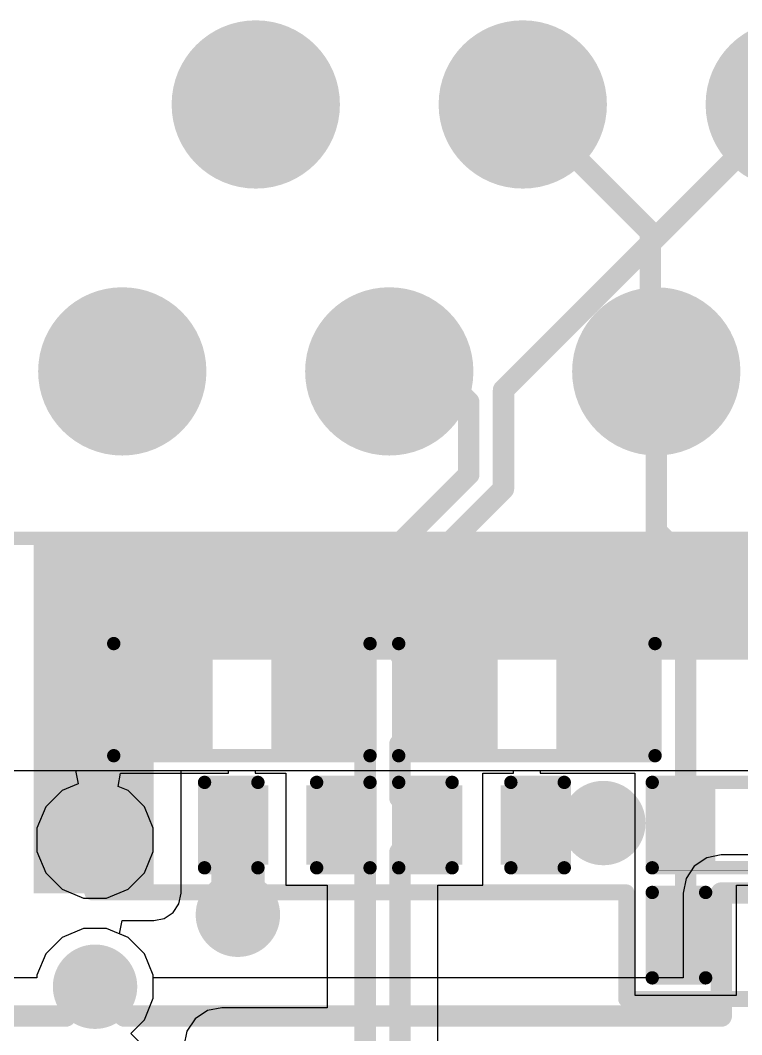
# Model space of a CAD drawing. Header units: millimetres. Extents: x 0 to 5423, y 0 to 5425.
# Drawn here: x 45.21 to 52.08, y 139.62 to 149.28 of the extents above; entities that cross this region are included whole.
import ezdxf

# ---------------------------------------------------------------- set-up
doc = ezdxf.new("R2010")
doc.units = ezdxf.units.MM
for name, color, linetype in [('BottomLayer', 5, 'Continuous'), ('BottomSolder', 6, 'Continuous'), ('MultiLayer', 9, 'Continuous'), ('PadHoleLayer', 156, 'Continuous'), ('TopLayer', 1, 'Continuous'), ('TopOverlay', 2, 'Continuous'), ('TopPaste', 8, 'Continuous'), ('TopSolder', 216, 'Continuous'), ('ViaHoleLayer', 16, 'Continuous')]:
    doc.layers.add(name, color=color, linetype=linetype)

# ---------------------------------------------------------------- blocks, each defined once
blk = doc.blocks.new('R___0402_216')
at = {"layer": 'TopLayer'}
for points in [[(-0.6985, -0.3175), (-0.6985, 0.3175), (-0.2413, 0.3175), (-0.2413, -0.3175)], [(0.2413, -0.3175), (0.2413, 0.3175), (0.6985, 0.3175), (0.6985, -0.3175)]]:
    blk.add_hatch(color=1, dxfattribs=at).paths.add_polyline_path(points)
at = {"layer": 'TopPaste'}
for points in [[(-0.6985, -0.3175), (-0.6985, 0.3175), (-0.2413, 0.3175), (-0.2413, -0.3175)], [(0.2413, -0.3175), (0.2413, 0.3175), (0.6985, 0.3175), (0.6985, -0.3175)]]:
    blk.add_hatch(color=8, dxfattribs=at).paths.add_polyline_path(points)
at = {"layer": 'TopSolder'}
for points in [[(-0.7535, -0.3725), (-0.7535, 0.3725), (-0.1863, 0.3725), (-0.1863, -0.3725)], [(0.1863, -0.3725), (0.1863, 0.3725), (0.7535, 0.3725), (0.7535, -0.3725)]]:
    blk.add_hatch(color=216, dxfattribs=at).paths.add_polyline_path(points)
at = {"layer": 'TopOverlay'}
for points, const_width in [([(-0.7874, -0.4064), (-0.7874, 0.4064)], 0.127), ([(-0.7874, 0.4064), (0.7874, 0.4064)], 0.127), ([(0.7874, -0.4064), (0.7874, 0.4064)], 0.127), ([(-0.7874, -0.4064), (0.7874, -0.4064)], 0.127), ([(-0.8128, -0.4318), (0.8128, -0.4318)], 0.00323)]:
    blk.add_lwpolyline(points, dxfattribs=dict(at, const_width=const_width))
for points, const_width in [([(-0.8191, 0.4064, 1), (-0.7556, 0.4064, 1)], 0.0635), ([(-0.8191, 0.4064, 1), (-0.7556, 0.4064, 1)], 0.0635), ([(0.7556, 0.4064, 1), (0.8191, 0.4064, 1)], 0.0635), ([(0.7556, 0.4064, 1), (0.8191, 0.4064, 1)], 0.0635), ([(-0.8191, -0.4064, 1), (-0.7556, -0.4064, 1)], 0.0635), ([(-0.8191, -0.4064, 1), (-0.7556, -0.4064, 1)], 0.0635), ([(0.7556, -0.4064, 1), (0.8191, -0.4064, 1)], 0.0635), ([(0.7556, -0.4064, 1), (0.8191, -0.4064, 1)], 0.0635), ([(-0.8136, -0.4318, 1), (-0.812, -0.4318, 1)], 0.00161), ([(0.812, -0.4318, 1), (0.8136, -0.4318, 1)], 0.00161)]:
    blk.add_lwpolyline(points, format="xyb", close=True, dxfattribs=dict(at, const_width=const_width))
blk = doc.blocks.new('R___0603_223')
at = {"layer": 'TopLayer'}
for points in [[(-0.381, 0.4445), (-0.381, -0.4445), (-1.143, -0.4445), (-1.143, 0.4445)], [(1.143, 0.4445), (1.143, -0.4445), (0.381, -0.4445), (0.381, 0.4445)]]:
    blk.add_hatch(color=1, dxfattribs=at).paths.add_polyline_path(points)
at = {"layer": 'TopPaste'}
for points in [[(-0.381, 0.4445), (-0.381, -0.4445), (-1.143, -0.4445), (-1.143, 0.4445)], [(1.143, 0.4445), (1.143, -0.4445), (0.381, -0.4445), (0.381, 0.4445)]]:
    blk.add_hatch(color=8, dxfattribs=at).paths.add_polyline_path(points)
at = {"layer": 'TopSolder'}
for points in [[(-0.2794, 0.5461), (-0.2794, -0.5461), (-1.2446, -0.5461), (-1.2446, 0.5461)], [(1.2446, 0.5461), (1.2446, -0.5461), (0.2794, -0.5461), (0.2794, 0.5461)]]:
    blk.add_hatch(color=216, dxfattribs=at).paths.add_polyline_path(points)
at = {"layer": 'TopOverlay', "const_width": 0.127}
for points in [[(-1.2192, -0.5334), (-1.2192, 0.5334)], [(-1.2192, 0.5334), (1.2192, 0.5334)], [(1.2192, -0.5334), (1.2192, 0.5334)], [(-1.2192, -0.5334), (1.2192, -0.5334)]]:
    blk.add_lwpolyline(points, dxfattribs=at)
at = {"layer": 'TopOverlay', "const_width": 0.0635}
for points in [[(-1.25095, 0.5334, 1), (-1.18745, 0.5334, 1)], [(-1.25095, 0.5334, 1), (-1.18745, 0.5334, 1)], [(1.18745, 0.5334, 1), (1.25095, 0.5334, 1)], [(1.18745, 0.5334, 1), (1.25095, 0.5334, 1)], [(-1.25095, -0.5334, 1), (-1.18745, -0.5334, 1)], [(-1.25095, -0.5334, 1), (-1.18745, -0.5334, 1)], [(1.18745, -0.5334, 1), (1.25095, -0.5334, 1)], [(1.18745, -0.5334, 1), (1.25095, -0.5334, 1)]]:
    blk.add_lwpolyline(points, format="xyb", close=True, dxfattribs=at)
blk = doc.blocks.new('R___0603_225')
at = {"layer": 'TopLayer'}
for points in [[(-0.381, 0.4445), (-0.381, -0.4445), (-1.143, -0.4445), (-1.143, 0.4445)], [(1.143, 0.4445), (1.143, -0.4445), (0.381, -0.4445), (0.381, 0.4445)]]:
    blk.add_hatch(color=1, dxfattribs=at).paths.add_polyline_path(points)
at = {"layer": 'TopPaste'}
for points in [[(-0.381, 0.4445), (-0.381, -0.4445), (-1.143, -0.4445), (-1.143, 0.4445)], [(1.143, 0.4445), (1.143, -0.4445), (0.381, -0.4445), (0.381, 0.4445)]]:
    blk.add_hatch(color=8, dxfattribs=at).paths.add_polyline_path(points)
at = {"layer": 'TopSolder'}
for points in [[(-0.2794, 0.5461), (-0.2794, -0.5461), (-1.2446, -0.5461), (-1.2446, 0.5461)], [(1.2446, 0.5461), (1.2446, -0.5461), (0.2794, -0.5461), (0.2794, 0.5461)]]:
    blk.add_hatch(color=216, dxfattribs=at).paths.add_polyline_path(points)
at = {"layer": 'TopOverlay', "const_width": 0.127}
for points in [[(1.2192, 0.5334), (-1.2192, 0.5334)], [(-1.2192, 0.5334), (-1.2192, -0.5334)], [(1.2192, 0.5334), (1.2192, -0.5334)], [(1.2192, -0.5334), (-1.2192, -0.5334)]]:
    blk.add_lwpolyline(points, dxfattribs=at)
at = {"layer": 'TopOverlay', "const_width": 0.0635}
for points in [[(-1.25095, 0.5334, 1), (-1.18745, 0.5334, 1)], [(-1.25095, 0.5334, 1), (-1.18745, 0.5334, 1)], [(1.18745, 0.5334, 1), (1.25095, 0.5334, 1)], [(1.18745, 0.5334, 1), (1.25095, 0.5334, 1)], [(-1.25095, -0.5334, 1), (-1.18745, -0.5334, 1)], [(-1.25095, -0.5334, 1), (-1.18745, -0.5334, 1)], [(1.18745, -0.5334, 1), (1.25095, -0.5334, 1)], [(1.18745, -0.5334, 1), (1.25095, -0.5334, 1)]]:
    blk.add_lwpolyline(points, format="xyb", close=True, dxfattribs=at)
blk = doc.blocks.new('HR911105A_307')
at = {"layer": 'BottomLayer'}
h = blk.add_hatch(color=5, dxfattribs=at)
edge = h.paths.add_edge_path()
edge.add_arc((-3.17, -4.355), 0.699, 0, 360)
h = blk.add_hatch(color=5, dxfattribs=at)
edge = h.paths.add_edge_path()
edge.add_arc((-0.63, -4.355), 0.699, 0, 360)
h = blk.add_hatch(color=5, dxfattribs=at)
edge = h.paths.add_edge_path()
edge.add_arc((1.91, -4.355), 0.699, 0, 360)
h = blk.add_hatch(color=5, dxfattribs=at)
edge = h.paths.add_edge_path()
edge.add_arc((-4.44, -6.895), 0.699, 0, 360)
h = blk.add_hatch(color=5, dxfattribs=at)
edge = h.paths.add_edge_path()
edge.add_arc((-1.9, -6.895), 0.699, 0, 360)
h = blk.add_hatch(color=5, dxfattribs=at)
edge = h.paths.add_edge_path()
edge.add_arc((0.64, -6.895), 0.699, 0, 360)
at = {"layer": 'BottomSolder'}
h = blk.add_hatch(color=6, dxfattribs=at)
edge = h.paths.add_edge_path()
edge.add_arc((-3.17, -4.355), 0.8006, 0, 360)
h = blk.add_hatch(color=6, dxfattribs=at)
edge = h.paths.add_edge_path()
edge.add_arc((-0.63, -4.355), 0.8006, 0, 360)
h = blk.add_hatch(color=6, dxfattribs=at)
edge = h.paths.add_edge_path()
edge.add_arc((1.91, -4.355), 0.8006, 0, 360)
h = blk.add_hatch(color=6, dxfattribs=at)
edge = h.paths.add_edge_path()
edge.add_arc((-4.44, -6.895), 0.8006, 0, 360)
h = blk.add_hatch(color=6, dxfattribs=at)
edge = h.paths.add_edge_path()
edge.add_arc((-1.9, -6.895), 0.8006, 0, 360)
h = blk.add_hatch(color=6, dxfattribs=at)
edge = h.paths.add_edge_path()
edge.add_arc((0.64, -6.895), 0.8006, 0, 360)
at = {"layer": 'MultiLayer'}
h = blk.add_hatch(color=9, dxfattribs=at)
edge = h.paths.add_edge_path()
edge.add_arc((-3.17, -4.355), 0.699, 0, 360)
h = blk.add_hatch(color=9, dxfattribs=at)
edge = h.paths.add_edge_path()
edge.add_arc((-0.63, -4.355), 0.699, 0, 360)
h = blk.add_hatch(color=9, dxfattribs=at)
edge = h.paths.add_edge_path()
edge.add_arc((1.91, -4.355), 0.699, 0, 360)
h = blk.add_hatch(color=9, dxfattribs=at)
edge = h.paths.add_edge_path()
edge.add_arc((-4.44, -6.895), 0.699, 0, 360)
h = blk.add_hatch(color=9, dxfattribs=at)
edge = h.paths.add_edge_path()
edge.add_arc((-1.9, -6.895), 0.699, 0, 360)
h = blk.add_hatch(color=9, dxfattribs=at)
edge = h.paths.add_edge_path()
edge.add_arc((0.64, -6.895), 0.699, 0, 360)
at = {"layer": 'PadHoleLayer'}
h = blk.add_hatch(color=156, dxfattribs=at)
edge = h.paths.add_edge_path()
edge.add_arc((-3.17, -4.355), 0.445, 0, 360)
h = blk.add_hatch(color=156, dxfattribs=at)
edge = h.paths.add_edge_path()
edge.add_arc((-0.63, -4.355), 0.445, 0, 360)
h = blk.add_hatch(color=156, dxfattribs=at)
edge = h.paths.add_edge_path()
edge.add_arc((-4.44, -6.895), 0.445, 0, 360)
h = blk.add_hatch(color=156, dxfattribs=at)
edge = h.paths.add_edge_path()
edge.add_arc((-1.9, -6.895), 0.445, 0, 360)
h = blk.add_hatch(color=156, dxfattribs=at)
edge = h.paths.add_edge_path()
edge.add_arc((0.64, -6.895), 0.445, 0, 360)
at = {"layer": 'TopLayer'}
h = blk.add_hatch(color=1, dxfattribs=at)
edge = h.paths.add_edge_path()
edge.add_arc((-3.17, -4.355), 0.699, 0, 360)
h = blk.add_hatch(color=1, dxfattribs=at)
edge = h.paths.add_edge_path()
edge.add_arc((-0.63, -4.355), 0.699, 0, 360)
h = blk.add_hatch(color=1, dxfattribs=at)
edge = h.paths.add_edge_path()
edge.add_arc((1.91, -4.355), 0.699, 0, 360)
h = blk.add_hatch(color=1, dxfattribs=at)
edge = h.paths.add_edge_path()
edge.add_arc((-4.44, -6.895), 0.699, 0, 360)
h = blk.add_hatch(color=1, dxfattribs=at)
edge = h.paths.add_edge_path()
edge.add_arc((-1.9, -6.895), 0.699, 0, 360)
h = blk.add_hatch(color=1, dxfattribs=at)
edge = h.paths.add_edge_path()
edge.add_arc((0.64, -6.895), 0.699, 0, 360)
at = {"layer": 'TopSolder'}
h = blk.add_hatch(color=216, dxfattribs=at)
edge = h.paths.add_edge_path()
edge.add_arc((-3.17, -4.355), 0.8006, 0, 360)
h = blk.add_hatch(color=216, dxfattribs=at)
edge = h.paths.add_edge_path()
edge.add_arc((-0.63, -4.355), 0.8006, 0, 360)
h = blk.add_hatch(color=216, dxfattribs=at)
edge = h.paths.add_edge_path()
edge.add_arc((1.91, -4.355), 0.8006, 0, 360)
h = blk.add_hatch(color=216, dxfattribs=at)
edge = h.paths.add_edge_path()
edge.add_arc((-4.44, -6.895), 0.8006, 0, 360)
h = blk.add_hatch(color=216, dxfattribs=at)
edge = h.paths.add_edge_path()
edge.add_arc((-1.9, -6.895), 0.8006, 0, 360)
h = blk.add_hatch(color=216, dxfattribs=at)
edge = h.paths.add_edge_path()
edge.add_arc((0.64, -6.895), 0.8006, 0, 360)
at = {"layer": 'TopOverlay', "const_width": 0.127}
blk.add_lwpolyline([(-8, -8.485), (8, -8.485)], dxfattribs=at)
blk = doc.blocks.new('C___0402_361')
at = {"layer": 'TopLayer'}
for points in [[(-0.6985, -0.3175), (-0.6985, 0.3175), (-0.2413, 0.3175), (-0.2413, -0.3175)], [(0.2413, -0.3175), (0.2413, 0.3175), (0.6985, 0.3175), (0.6985, -0.3175)]]:
    blk.add_hatch(color=1, dxfattribs=at).paths.add_polyline_path(points)
at = {"layer": 'TopPaste'}
for points in [[(-0.6985, -0.3175), (-0.6985, 0.3175), (-0.2413, 0.3175), (-0.2413, -0.3175)], [(0.2413, -0.3175), (0.2413, 0.3175), (0.6985, 0.3175), (0.6985, -0.3175)]]:
    blk.add_hatch(color=8, dxfattribs=at).paths.add_polyline_path(points)
at = {"layer": 'TopSolder'}
for points in [[(-0.7585, -0.3775), (-0.7585, 0.3775), (-0.1813, 0.3775), (-0.1813, -0.3775)], [(0.1813, -0.3775), (0.1813, 0.3775), (0.7585, 0.3775), (0.7585, -0.3775)]]:
    blk.add_hatch(color=216, dxfattribs=at).paths.add_polyline_path(points)
at = {"layer": 'TopOverlay', "const_width": 0.127}
for points in [[(-0.2794, 0.4064), (-0.7874, 0.4064)], [(-0.7874, 0.4064), (-0.7874, -0.4064)], [(0.7874, 0.4064), (0.2794, 0.4064)], [(0.7874, 0.4064), (0.7874, -0.4064)], [(-0.2794, -0.4064), (-0.7874, -0.4064)], [(0.7874, -0.4064), (0.2794, -0.4064)]]:
    blk.add_lwpolyline(points, dxfattribs=at)
at = {"layer": 'TopOverlay', "const_width": 0.0635}
for points in [[(-0.8191, 0.4064, 1), (-0.7556, 0.4064, 1)], [(-0.8191, 0.4064, 1), (-0.7556, 0.4064, 1)], [(-0.3111, 0.4064, 1), (-0.2477, 0.4064, 1)], [(0.2477, 0.4064, 1), (0.3111, 0.4064, 1)], [(0.7556, 0.4064, 1), (0.8191, 0.4064, 1)], [(0.7556, 0.4064, 1), (0.8191, 0.4064, 1)], [(-0.8191, -0.4064, 1), (-0.7556, -0.4064, 1)], [(-0.8191, -0.4064, 1), (-0.7556, -0.4064, 1)], [(-0.3111, -0.4064, 1), (-0.2477, -0.4064, 1)], [(0.2477, -0.4064, 1), (0.3111, -0.4064, 1)], [(0.7556, -0.4064, 1), (0.8191, -0.4064, 1)], [(0.7556, -0.4064, 1), (0.8191, -0.4064, 1)]]:
    blk.add_lwpolyline(points, format="xyb", close=True, dxfattribs=at)
blk = doc.blocks.new('C___0402_367')
at = {"layer": 'TopLayer'}
for points in [[(-0.6985, -0.3175), (-0.6985, 0.3175), (-0.2413, 0.3175), (-0.2413, -0.3175)], [(0.2413, -0.3175), (0.2413, 0.3175), (0.6985, 0.3175), (0.6985, -0.3175)]]:
    blk.add_hatch(color=1, dxfattribs=at).paths.add_polyline_path(points)
at = {"layer": 'TopPaste'}
for points in [[(-0.6985, -0.3175), (-0.6985, 0.3175), (-0.2413, 0.3175), (-0.2413, -0.3175)], [(0.2413, -0.3175), (0.2413, 0.3175), (0.6985, 0.3175), (0.6985, -0.3175)]]:
    blk.add_hatch(color=8, dxfattribs=at).paths.add_polyline_path(points)
at = {"layer": 'TopSolder'}
for points in [[(-0.7585, -0.3775), (-0.7585, 0.3775), (-0.1813, 0.3775), (-0.1813, -0.3775)], [(0.1813, -0.3775), (0.1813, 0.3775), (0.7585, 0.3775), (0.7585, -0.3775)]]:
    blk.add_hatch(color=216, dxfattribs=at).paths.add_polyline_path(points)
at = {"layer": 'TopOverlay', "const_width": 0.127}
for points in [[(-0.7874, 0.4064), (-0.7874, -0.4064)], [(-0.2794, 0.4064), (-0.7874, 0.4064)], [(0.7874, 0.4064), (0.2794, 0.4064)], [(0.7874, 0.4064), (0.7874, -0.4064)], [(-0.2794, -0.4064), (-0.7874, -0.4064)], [(0.7874, -0.4064), (0.2794, -0.4064)]]:
    blk.add_lwpolyline(points, dxfattribs=at)
at = {"layer": 'TopOverlay', "const_width": 0.0635}
for points in [[(-0.8191, 0.4064, 1), (-0.7556, 0.4064, 1)], [(-0.8191, 0.4064, 1), (-0.7556, 0.4064, 1)], [(-0.3111, 0.4064, 1), (-0.2477, 0.4064, 1)], [(0.2477, 0.4064, 1), (0.3111, 0.4064, 1)], [(0.7556, 0.4064, 1), (0.8191, 0.4064, 1)], [(0.7556, 0.4064, 1), (0.8191, 0.4064, 1)], [(-0.8191, -0.4064, 1), (-0.7556, -0.4064, 1)], [(-0.8191, -0.4064, 1), (-0.7556, -0.4064, 1)], [(-0.3111, -0.4064, 1), (-0.2477, -0.4064, 1)], [(0.2477, -0.4064, 1), (0.3111, -0.4064, 1)], [(0.7556, -0.4064, 1), (0.8191, -0.4064, 1)], [(0.7556, -0.4064, 1), (0.8191, -0.4064, 1)]]:
    blk.add_lwpolyline(points, format="xyb", close=True, dxfattribs=at)
blk = doc.blocks.new('C___0402_369')
at = {"layer": 'TopLayer'}
for points in [[(-0.6985, -0.3175), (-0.6985, 0.3175), (-0.2413, 0.3175), (-0.2413, -0.3175)], [(0.2413, -0.3175), (0.2413, 0.3175), (0.6985, 0.3175), (0.6985, -0.3175)]]:
    blk.add_hatch(color=1, dxfattribs=at).paths.add_polyline_path(points)
at = {"layer": 'TopPaste'}
for points in [[(-0.6985, -0.3175), (-0.6985, 0.3175), (-0.2413, 0.3175), (-0.2413, -0.3175)], [(0.2413, -0.3175), (0.2413, 0.3175), (0.6985, 0.3175), (0.6985, -0.3175)]]:
    blk.add_hatch(color=8, dxfattribs=at).paths.add_polyline_path(points)
at = {"layer": 'TopSolder'}
for points in [[(-0.7585, -0.3775), (-0.7585, 0.3775), (-0.1813, 0.3775), (-0.1813, -0.3775)], [(0.1813, -0.3775), (0.1813, 0.3775), (0.7585, 0.3775), (0.7585, -0.3775)]]:
    blk.add_hatch(color=216, dxfattribs=at).paths.add_polyline_path(points)
at = {"layer": 'TopOverlay', "const_width": 0.127}
for points in [[(-0.7874, -0.4064), (-0.7874, 0.4064)], [(-0.7874, 0.4064), (-0.2794, 0.4064)], [(0.2794, 0.4064), (0.7874, 0.4064)], [(0.7874, -0.4064), (0.7874, 0.4064)], [(-0.7874, -0.4064), (-0.2794, -0.4064)], [(0.2794, -0.4064), (0.7874, -0.4064)]]:
    blk.add_lwpolyline(points, dxfattribs=at)
at = {"layer": 'TopOverlay', "const_width": 0.0635}
for points in [[(-0.8191, 0.4064, 1), (-0.7556, 0.4064, 1)], [(-0.8191, 0.4064, 1), (-0.7556, 0.4064, 1)], [(-0.3111, 0.4064, 1), (-0.2477, 0.4064, 1)], [(0.2477, 0.4064, 1), (0.3111, 0.4064, 1)], [(0.7556, 0.4064, 1), (0.8191, 0.4064, 1)], [(0.7556, 0.4064, 1), (0.8191, 0.4064, 1)], [(-0.8191, -0.4064, 1), (-0.7556, -0.4064, 1)], [(-0.8191, -0.4064, 1), (-0.7556, -0.4064, 1)], [(-0.3111, -0.4064, 1), (-0.2477, -0.4064, 1)], [(0.2477, -0.4064, 1), (0.3111, -0.4064, 1)], [(0.7556, -0.4064, 1), (0.8191, -0.4064, 1)], [(0.7556, -0.4064, 1), (0.8191, -0.4064, 1)]]:
    blk.add_lwpolyline(points, format="xyb", close=True, dxfattribs=at)

msp = doc.modelspace()

# ---------------------------------------------------------------- hatches: boundary and pattern name
at = {"layer": 'BottomLayer'}
for points in [[(46.482, 140.97), (46.482, 144.3181), (45.339, 144.3181), (45.339, 140.97)], [(46.101, 143.1937), (57.3532, 143.1937), (57.3532, 144.3367), (46.101, 144.3367)]]:
    msp.add_hatch(color=5, dxfattribs=at).paths.add_polyline_path(points)
h = msp.add_hatch(color=5, dxfattribs=at)
edge = h.paths.add_edge_path()
edge.add_arc((46.5582, 143.9346), 0.3, 0, 360)
h = msp.add_hatch(color=5, dxfattribs=at)
edge = h.paths.add_edge_path()
edge.add_arc((50.8062, 143.9346), 0.3, 0, 360)
h = msp.add_hatch(color=5, dxfattribs=at)
edge = h.paths.add_edge_path()
edge.add_arc((50.7588, 141.6383), 0.3, 0, 360)
h = msp.add_hatch(color=5, dxfattribs=at)
edge = h.paths.add_edge_path()
edge.add_arc((45.9232, 141.478), 0.3, 0, 360)
h = msp.add_hatch(color=5, dxfattribs=at)
edge = h.paths.add_edge_path()
edge.add_arc((47.2821, 140.7657), 0.3, 0, 360)
h = msp.add_hatch(color=5, dxfattribs=at)
edge = h.paths.add_edge_path()
edge.add_arc((45.9232, 140.081), 0.3, 0, 360)
at = {"layer": 'BottomSolder'}
h = msp.add_hatch(color=6, dxfattribs=at)
edge = h.paths.add_edge_path()
edge.add_arc((46.5582, 143.9346), 0.4016, 0, 360)
h = msp.add_hatch(color=6, dxfattribs=at)
edge = h.paths.add_edge_path()
edge.add_arc((50.8062, 143.9346), 0.4016, 0, 360)
h = msp.add_hatch(color=6, dxfattribs=at)
edge = h.paths.add_edge_path()
edge.add_arc((50.7588, 141.6383), 0.4016, 0, 360)
h = msp.add_hatch(color=6, dxfattribs=at)
edge = h.paths.add_edge_path()
edge.add_arc((45.9232, 141.478), 0.4016, 0, 360)
h = msp.add_hatch(color=6, dxfattribs=at)
edge = h.paths.add_edge_path()
edge.add_arc((47.2821, 140.7657), 0.4016, 0, 360)
h = msp.add_hatch(color=6, dxfattribs=at)
edge = h.paths.add_edge_path()
edge.add_arc((45.9232, 140.081), 0.4016, 0, 360)
at = {"layer": 'TopLayer'}
h = msp.add_hatch(color=1, dxfattribs=at)
edge = h.paths.add_edge_path()
edge.add_arc((46.5582, 143.9346), 0.3, 0, 360)
h = msp.add_hatch(color=1, dxfattribs=at)
edge = h.paths.add_edge_path()
edge.add_arc((50.8062, 143.9346), 0.3, 0, 360)
h = msp.add_hatch(color=1, dxfattribs=at)
edge = h.paths.add_edge_path()
edge.add_arc((50.7588, 141.6383), 0.3, 0, 360)
h = msp.add_hatch(color=1, dxfattribs=at)
edge = h.paths.add_edge_path()
edge.add_arc((45.9232, 141.478), 0.3, 0, 360)
h = msp.add_hatch(color=1, dxfattribs=at)
edge = h.paths.add_edge_path()
edge.add_arc((47.2821, 140.7657), 0.3, 0, 360)
h = msp.add_hatch(color=1, dxfattribs=at)
edge = h.paths.add_edge_path()
edge.add_arc((45.9232, 140.081), 0.3, 0, 360)
at = {"layer": 'TopSolder'}
h = msp.add_hatch(color=216, dxfattribs=at)
edge = h.paths.add_edge_path()
edge.add_arc((46.5582, 143.9346), 0.4016, 0, 360)
h = msp.add_hatch(color=216, dxfattribs=at)
edge = h.paths.add_edge_path()
edge.add_arc((50.8062, 143.9346), 0.4016, 0, 360)
h = msp.add_hatch(color=216, dxfattribs=at)
edge = h.paths.add_edge_path()
edge.add_arc((50.7588, 141.6383), 0.4016, 0, 360)
h = msp.add_hatch(color=216, dxfattribs=at)
edge = h.paths.add_edge_path()
edge.add_arc((45.9232, 141.478), 0.4016, 0, 360)
h = msp.add_hatch(color=216, dxfattribs=at)
edge = h.paths.add_edge_path()
edge.add_arc((47.2821, 140.7657), 0.4016, 0, 360)
h = msp.add_hatch(color=216, dxfattribs=at)
edge = h.paths.add_edge_path()
edge.add_arc((45.9232, 140.081), 0.4016, 0, 360)
at = {"layer": 'ViaHoleLayer'}
h = msp.add_hatch(color=16, dxfattribs=at)
edge = h.paths.add_edge_path()
edge.add_arc((46.5582, 143.9346), 0.15, 0, 360)
h = msp.add_hatch(color=16, dxfattribs=at)
edge = h.paths.add_edge_path()
edge.add_arc((50.8062, 143.9346), 0.15, 0, 360)
h = msp.add_hatch(color=16, dxfattribs=at)
edge = h.paths.add_edge_path()
edge.add_arc((50.7588, 141.6383), 0.15, 0, 360)
h = msp.add_hatch(color=16, dxfattribs=at)
edge = h.paths.add_edge_path()
edge.add_arc((45.9232, 141.478), 0.15, 0, 360)
h = msp.add_hatch(color=16, dxfattribs=at)
edge = h.paths.add_edge_path()
edge.add_arc((47.2821, 140.7657), 0.15, 0, 360)
h = msp.add_hatch(color=16, dxfattribs=at)
edge = h.paths.add_edge_path()
edge.add_arc((45.9232, 140.081), 0.15, 0, 360)

# ---------------------------------------------------------------- linework, layer by layer
at = {"layer": 'BottomLayer'}
for p, q in [((20.3962, 142.1383), (61.0108, 142.1383)), ((46.741, 140.97), (46.741, 142.1383)), ((46.741, 142.1383), (58.0602, 142.1383)), ((51.8807, 141.3351), (51.7419, 141.3075)), ((52.5919, 141.3351), (51.8807, 141.3351)), ((51.6243, 141.2289), (51.5457, 141.1113)), ((51.7419, 141.3075), (51.6243, 141.2289)), ((51.5457, 141.1113), (51.5181, 140.9725)), ((46.7213, 140.8709), (46.741, 140.97)), ((51.5181, 140.9725), (51.5181, 140.1642)), ((46.6651, 140.7869), (46.7213, 140.8709)), ((46.5811, 140.7307), (46.6651, 140.7869)), ((46.1565, 140.584), (46.1817, 140.711)), ((46.1817, 140.711), (46.482, 140.711)), ((46.482, 140.711), (46.5811, 140.7307)), ((46.237, 140.5507), (46.1565, 140.584)), ((46.3929, 140.3948), (46.237, 140.5507)), ((46.4772, 140.1912), (46.3929, 140.3948)), ((46.4772, 140.1642), (46.4772, 140.1912)), ((51.5181, 140.1642), (46.4772, 140.1642))]:
    msp.add_line(p, q, dxfattribs=at)
at = {"layer": 'BottomLayer', "const_width": 0.2032}
for points in [[(49.9922, 148.476), (51.2051, 147.2631)], [(51.2051, 145.9931), (51.2051, 147.2631)], [(51.2051, 145.9931), (51.2622, 145.936)], [(51.8807, 140.9725), (52.5919, 140.9725)], [(51.8807, 139.8016), (51.8807, 140.9725)], [(45.9232, 140.081), (46.2026, 139.8016)], [(46.2026, 139.8016), (51.7791, 139.8016)], [(51.7791, 139.8016), (51.8807, 139.8016)]]:
    msp.add_lwpolyline(points, dxfattribs=at)
at = {"layer": 'BottomLayer', "const_width": 0.1016}
for points in [[(49.9414, 148.476, 1), (50.043, 148.476, 1)], [(51.1543, 147.2631, 1), (51.2559, 147.2631, 1)], [(51.1543, 147.2631, 1), (51.2559, 147.2631, 1)], [(51.1543, 145.9931, 1), (51.2559, 145.9931, 1)], [(51.1543, 145.9931, 1), (51.2559, 145.9931, 1)], [(51.2114, 145.936, 1), (51.313, 145.936, 1)], [(51.8299, 140.9725, 1), (51.9315, 140.9725, 1)], [(51.8299, 140.9725, 1), (51.9315, 140.9725, 1)], [(45.8724, 140.081, 1), (45.974, 140.081, 1)], [(46.1518, 139.8016, 1), (46.2534, 139.8016, 1)], [(46.1518, 139.8016, 1), (46.2534, 139.8016, 1)], [(51.7283, 139.8016, 1), (51.8299, 139.8016, 1)], [(51.7283, 139.8016, 1), (51.8299, 139.8016, 1)], [(51.8299, 139.8016, 1), (51.9315, 139.8016, 1)], [(51.8299, 139.8016, 1), (51.9315, 139.8016, 1)]]:
    msp.add_lwpolyline(points, format="xyb", close=True, dxfattribs=at)
at = {"layer": 'TopLayer'}
for p, q in [((20.3962, 142.1383), (61.0108, 142.1383)), ((36.7618, 142.1383), (45.7377, 142.1383)), ((45.7377, 142.1383), (45.7629, 142.0113)), ((46.1416, 141.9872), (46.1669, 142.1142)), ((46.1669, 142.1142), (47.1932, 142.1142)), ((47.1932, 142.1142), (47.1932, 142.1383)), ((47.1932, 142.1383), (47.4472, 142.1383)), ((47.4472, 142.1383), (47.4472, 142.1142)), ((47.4472, 142.1142), (47.7393, 142.1142)), ((47.7393, 142.1142), (47.7393, 141.0474)), ((49.6122, 141.0474), (49.6122, 142.1142)), ((49.6122, 142.1142), (49.9043, 142.1142)), ((49.9043, 142.1142), (49.9043, 142.1383)), ((49.9043, 142.1383), (50.1583, 142.1383)), ((50.1583, 142.1383), (50.1583, 142.1142)), ((50.1583, 142.1142), (51.0588, 142.1142)), ((51.0588, 142.1142), (51.0588, 141.0474)), ((45.7629, 142.0113), (45.6094, 141.9477)), ((45.6094, 141.9477), (45.4536, 141.7918)), ((46.237, 141.9477), (46.1416, 141.9872)), ((46.3929, 141.7918), (46.237, 141.9477)), ((45.4536, 141.7918), (45.3692, 141.5882)), ((46.4772, 141.5882), (46.3929, 141.7918)), ((45.3692, 141.5882), (45.3692, 141.3678)), ((46.4772, 141.3678), (46.4772, 141.5882)), ((45.3692, 141.3678), (45.4536, 141.1642)), ((46.3929, 141.1642), (46.4772, 141.3678)), ((45.4536, 141.1642), (45.6094, 141.0084)), ((46.237, 141.0084), (46.3929, 141.1642)), ((47.7393, 141.0474), (48.1302, 141.0474)), ((48.1302, 141.0474), (48.1302, 139.881)), ((49.1856, 138.272), (49.1856, 141.0474)), ((49.1856, 141.0474), (49.6122, 141.0474)), ((51.0588, 141.0474), (51.0588, 140.0002)), ((52.024, 140.0002), (52.024, 141.0474)), ((52.024, 141.0474), (52.9638, 141.0474)), ((45.6094, 141.0084), (45.813, 140.924)), ((46.0334, 140.924), (46.237, 141.0084)), ((45.813, 140.924), (46.0334, 140.924)), ((45.6094, 140.5507), (45.4536, 140.3948)), ((45.813, 140.635), (45.6094, 140.5507)), ((46.0334, 140.635), (45.813, 140.635)), ((46.237, 140.5507), (46.0334, 140.635)), ((46.3929, 140.3948), (46.237, 140.5507)), ((45.4536, 140.3948), (45.3692, 140.1912)), ((46.4772, 140.1912), (46.3929, 140.3948)), ((45.3692, 140.1642), (39.665, 140.1642)), ((45.3692, 140.1912), (45.3692, 140.1642)), ((46.4772, 139.9708), (46.4772, 140.1912)), ((46.3929, 139.7672), (46.4772, 139.9708)), ((51.0588, 140.0002), (52.024, 140.0002)), ((47.1308, 139.881), (46.9921, 139.8534)), ((48.1302, 139.881), (47.1308, 139.881)), ((46.8744, 139.7748), (46.7959, 139.6572)), ((46.9921, 139.8534), (46.8744, 139.7748)), ((46.2622, 139.6365), (46.3929, 139.7672)), ((46.3929, 139.5058), (46.2622, 139.6365)), ((46.7959, 139.6572), (46.7683, 139.5184))]:
    msp.add_line(p, q, dxfattribs=at)
for points, const_width in [([(49.809, 145.7587), (52.5263, 148.476)], 0.2032), ([(48.7222, 145.6445), (48.7222, 145.936)], 0.254), ([(51.2051, 145.9931), (51.2622, 145.936)], 0.2032), ([(48.7222, 145.936), (49.1864, 145.936)], 0.2032), ([(49.1864, 145.936), (49.4788, 145.6436)], 0.2032), ([(51.2622, 144.4142), (51.2622, 145.936)], 0.2032), ([(51.2622, 144.4142), (51.2622, 145.936)], 0.2032), ([(49.809, 144.8188), (49.809, 145.7587)], 0.2032), ([(49.4788, 144.9556), (49.4788, 145.6436)], 0.2032), ([(48.4928, 143.9696), (49.4788, 144.9556)], 0.2032), ([(48.823, 143.8329), (49.809, 144.8188)], 0.2032), ([(51.2622, 144.4142), (51.5414, 144.1351)], 0.2032), ([(51.2622, 144.4142), (51.5414, 144.1351)], 0.2032), ([(51.5414, 140.5792), (51.5414, 144.1351)], 0.2032), ([(51.5414, 141.6189), (51.5414, 144.1351)], 0.2032), ([(46.5582, 142.8127), (46.5582, 143.8287)], 0.508), ([(48.4928, 143.2455), (48.4928, 143.9696)], 0.2032), ([(50.8062, 142.8125), (50.8062, 143.8285)], 0.508), ([(48.823, 143.2455), (48.823, 143.8329)], 0.2032), ([(48.0643, 142.817), (48.4928, 143.2455)], 0.2032), ([(48.823, 143.2455), (49.2515, 142.817)], 0.2032), ([(48.0643, 142.817), (48.4928, 142.3885)], 0.2032), ([(48.823, 142.3886), (49.2515, 142.817)], 0.2032), ([(48.4928, 141.8793), (48.4928, 142.3885)], 0.2032), ([(48.823, 141.8793), (48.823, 142.3886)], 0.2032), ([(48.3626, 141.7491), (48.4928, 141.8793)], 0.2032), ([(48.823, 141.8793), (48.9531, 141.7493)], 0.2032), ([(47.2821, 140.7657), (47.2821, 141.6189)], 0.508), ([(48.204, 141.6475), (48.3056, 141.7491)], 0.2032), ([(48.3056, 141.7491), (48.3626, 141.7491)], 0.2032), ([(48.9531, 141.7493), (49.0102, 141.7493)], 0.2032), ([(49.0102, 141.7493), (49.1118, 141.6477)], 0.2032), ([(50.0948, 141.6286), (50.749, 141.6286)], 0.508), ([(50.749, 141.6286), (50.7588, 141.6383)], 0.508), ([(48.204, 141.6475), (48.4928, 141.3588)], 0.2032), ([(48.823, 141.3589), (49.1118, 141.6477)], 0.2032), ([(51.5414, 140.5717), (51.5414, 141.6189)], 0.2032), ([(48.4928, 139.8838), (48.4928, 141.3588)], 0.2032), ([(48.823, 138.272), (48.823, 141.3589)], 0.2032), ([(51.5414, 140.5792), (51.5489, 140.5717)], 0.2032), ([(45.6438, 139.8016), (45.9232, 140.081)], 0.2032), ([(48.4928, 139.5184), (48.4928, 139.8838)], 0.2032), ([(39.665, 139.8016), (45.6438, 139.8016)], 0.2032)]:
    msp.add_lwpolyline(points, dxfattribs=dict(at, const_width=const_width))
for points, const_width in [([(48.6587, 145.936, 1), (48.7857, 145.936, 1)], 0.127), ([(51.1543, 145.9931, 1), (51.2559, 145.9931, 1)], 0.1016), ([(48.6714, 145.936, 1), (48.773, 145.936, 1)], 0.1016), ([(49.1356, 145.936, 1), (49.2372, 145.936, 1)], 0.1016), ([(49.1356, 145.936, 1), (49.2372, 145.936, 1)], 0.1016), ([(51.2114, 145.936, 1), (51.313, 145.936, 1)], 0.1016), ([(51.2114, 145.936, 1), (51.313, 145.936, 1)], 0.1016), ([(51.2114, 145.936, 1), (51.313, 145.936, 1)], 0.1016), ([(49.7582, 145.7587, 1), (49.8598, 145.7587, 1)], 0.1016), ([(49.7582, 145.7587, 1), (49.8598, 145.7587, 1)], 0.1016), ([(48.6587, 145.6445, 1), (48.7857, 145.6445, 1)], 0.127), ([(49.428, 145.6436, 1), (49.5296, 145.6436, 1)], 0.1016), ([(49.428, 145.6436, 1), (49.5296, 145.6436, 1)], 0.1016), ([(49.428, 144.9556, 1), (49.5296, 144.9556, 1)], 0.1016), ([(49.428, 144.9556, 1), (49.5296, 144.9556, 1)], 0.1016), ([(49.7582, 144.8188, 1), (49.8598, 144.8188, 1)], 0.1016), ([(49.7582, 144.8188, 1), (49.8598, 144.8188, 1)], 0.1016), ([(51.2114, 144.4142, 1), (51.313, 144.4142, 1)], 0.1016), ([(51.2114, 144.4142, 1), (51.313, 144.4142, 1)], 0.1016), ([(51.2114, 144.4142, 1), (51.313, 144.4142, 1)], 0.1016), ([(51.2114, 144.4142, 1), (51.313, 144.4142, 1)], 0.1016), ([(51.4906, 144.1351, 1), (51.5922, 144.1351, 1)], 0.1016), ([(51.4906, 144.1351, 1), (51.5922, 144.1351, 1)], 0.1016), ([(51.4906, 144.1351, 1), (51.5922, 144.1351, 1)], 0.1016), ([(51.4906, 144.1351, 1), (51.5922, 144.1351, 1)], 0.1016), ([(46.4312, 143.8287, 1), (46.6852, 143.8287, 1)], 0.254), ([(48.442, 143.9696, 1), (48.5436, 143.9696, 1)], 0.1016), ([(48.442, 143.9696, 1), (48.5436, 143.9696, 1)], 0.1016), ([(50.6792, 143.8285, 1), (50.9332, 143.8285, 1)], 0.254), ([(48.7722, 143.8329, 1), (48.8738, 143.8329, 1)], 0.1016), ([(48.7722, 143.8329, 1), (48.8738, 143.8329, 1)], 0.1016), ([(48.442, 143.2455, 1), (48.5436, 143.2455, 1)], 0.1016), ([(48.442, 143.2455, 1), (48.5436, 143.2455, 1)], 0.1016), ([(48.7722, 143.2455, 1), (48.8738, 143.2455, 1)], 0.1016), ([(48.7722, 143.2455, 1), (48.8738, 143.2455, 1)], 0.1016), ([(46.4312, 142.8127, 1), (46.6852, 142.8127, 1)], 0.254), ([(50.6792, 142.8125, 1), (50.9332, 142.8125, 1)], 0.254), ([(48.0135, 142.817, 1), (48.1151, 142.817, 1)], 0.1016), ([(48.0135, 142.817, 1), (48.1151, 142.817, 1)], 0.1016), ([(49.2007, 142.817, 1), (49.3023, 142.817, 1)], 0.1016), ([(49.2007, 142.817, 1), (49.3023, 142.817, 1)], 0.1016), ([(48.442, 142.3885, 1), (48.5436, 142.3885, 1)], 0.1016), ([(48.442, 142.3885, 1), (48.5436, 142.3885, 1)], 0.1016), ([(48.7722, 142.3886, 1), (48.8738, 142.3886, 1)], 0.1016), ([(48.7722, 142.3886, 1), (48.8738, 142.3886, 1)], 0.1016), ([(48.442, 141.8793, 1), (48.5436, 141.8793, 1)], 0.1016), ([(48.442, 141.8793, 1), (48.5436, 141.8793, 1)], 0.1016), ([(48.7722, 141.8793, 1), (48.8738, 141.8793, 1)], 0.1016), ([(48.7722, 141.8793, 1), (48.8738, 141.8793, 1)], 0.1016), ([(47.1551, 141.6189, 1), (47.4091, 141.6189, 1)], 0.254), ([(48.2548, 141.7491, 1), (48.3564, 141.7491, 1)], 0.1016), ([(48.2548, 141.7491, 1), (48.3564, 141.7491, 1)], 0.1016), ([(48.3118, 141.7491, 1), (48.4134, 141.7491, 1)], 0.1016), ([(48.3118, 141.7491, 1), (48.4134, 141.7491, 1)], 0.1016), ([(48.9023, 141.7493, 1), (49.0039, 141.7493, 1)], 0.1016), ([(48.9023, 141.7493, 1), (49.0039, 141.7493, 1)], 0.1016), ([(48.9594, 141.7493, 1), (49.061, 141.7493, 1)], 0.1016), ([(48.9594, 141.7493, 1), (49.061, 141.7493, 1)], 0.1016), ([(49.9678, 141.6286, 1), (50.2218, 141.6286, 1)], 0.254), ([(50.622, 141.6286, 1), (50.876, 141.6286, 1)], 0.254), ([(50.622, 141.6286, 1), (50.876, 141.6286, 1)], 0.254), ([(50.6318, 141.6383, 1), (50.8858, 141.6383, 1)], 0.254), ([(48.1532, 141.6475, 1), (48.2548, 141.6475, 1)], 0.1016), ([(48.1532, 141.6475, 1), (48.2548, 141.6475, 1)], 0.1016), ([(49.061, 141.6477, 1), (49.1626, 141.6477, 1)], 0.1016), ([(49.061, 141.6477, 1), (49.1626, 141.6477, 1)], 0.1016), ([(51.4906, 141.6189, 1), (51.5922, 141.6189, 1)], 0.1016), ([(51.4906, 141.6189, 1), (51.5922, 141.6189, 1)], 0.1016), ([(48.442, 141.3588, 1), (48.5436, 141.3588, 1)], 0.1016), ([(48.442, 141.3588, 1), (48.5436, 141.3588, 1)], 0.1016), ([(48.7722, 141.3589, 1), (48.8738, 141.3589, 1)], 0.1016), ([(48.7722, 141.3589, 1), (48.8738, 141.3589, 1)], 0.1016), ([(47.1551, 140.7657, 1), (47.4091, 140.7657, 1)], 0.254), ([(51.4906, 140.5792, 1), (51.5922, 140.5792, 1)], 0.1016), ([(51.4906, 140.5792, 1), (51.5922, 140.5792, 1)], 0.1016), ([(51.4906, 140.5717, 1), (51.5922, 140.5717, 1)], 0.1016), ([(51.4981, 140.5717, 1), (51.5997, 140.5717, 1)], 0.1016), ([(45.8724, 140.081, 1), (45.974, 140.081, 1)], 0.1016), ([(48.442, 139.8838, 1), (48.5436, 139.8838, 1)], 0.1016), ([(48.442, 139.8838, 1), (48.5436, 139.8838, 1)], 0.1016), ([(45.593, 139.8016, 1), (45.6946, 139.8016, 1)], 0.1016), ([(45.593, 139.8016, 1), (45.6946, 139.8016, 1)], 0.1016)]:
    msp.add_lwpolyline(points, format="xyb", close=True, dxfattribs=dict(at, const_width=const_width))
at = {"layer": 'TopOverlay', "const_width": 0.1524}
for points in [[(45.8978, 143.561), (45.9232, 143.5864)], [(45.8978, 140.9781), (45.8978, 143.561)], [(45.9232, 143.5864), (57.5818, 143.5864)], [(45.9232, 140.9781), (50.9778, 140.9781)], [(50.9778, 139.9794), (50.9778, 140.9781)], [(50.976, 139.9643), (53.0352, 139.9643)]]:
    msp.add_lwpolyline(points, dxfattribs=at)
at = {"layer": 'TopOverlay', "const_width": 0.0762}
for points in [[(45.8597, 143.561, 1), (45.9359, 143.561, 1)], [(45.8597, 143.561, 1), (45.9359, 143.561, 1)], [(45.8851, 143.5864, 1), (45.9613, 143.5864, 1)], [(45.8851, 143.5864, 1), (45.9613, 143.5864, 1)], [(45.8597, 140.9781, 1), (45.9359, 140.9781, 1)], [(45.8851, 140.9781, 1), (45.9613, 140.9781, 1)], [(50.9397, 140.9781, 1), (51.0159, 140.9781, 1)], [(50.9397, 140.9781, 1), (51.0159, 140.9781, 1)], [(50.9379, 139.9643, 1), (51.0141, 139.9643, 1)], [(50.9397, 139.9794, 1), (51.0159, 139.9794, 1)]]:
    msp.add_lwpolyline(points, format="xyb", close=True, dxfattribs=at)

# ---------------------------------------------------------------- block references
for name, p in [('HR911105A_307', (50.6222, 152.831)), ('R___0603_223', (50.0313, 142.8127)), ('C___0402_369', (47.752, 141.6189)), ('R___0402_216', (52.0113, 141.6189))]:
    msp.add_blockref(name, p)
at = {"rotation": 180}
for name, p in [('R___0603_225', (47.3202, 142.8127)), ('C___0402_367', (49.5995, 141.6189)), ('C___0402_361', (52.0113, 140.5717))]:
    msp.add_blockref(name, p, dxfattribs=at)

doc.saveas('drawing.dxf')
